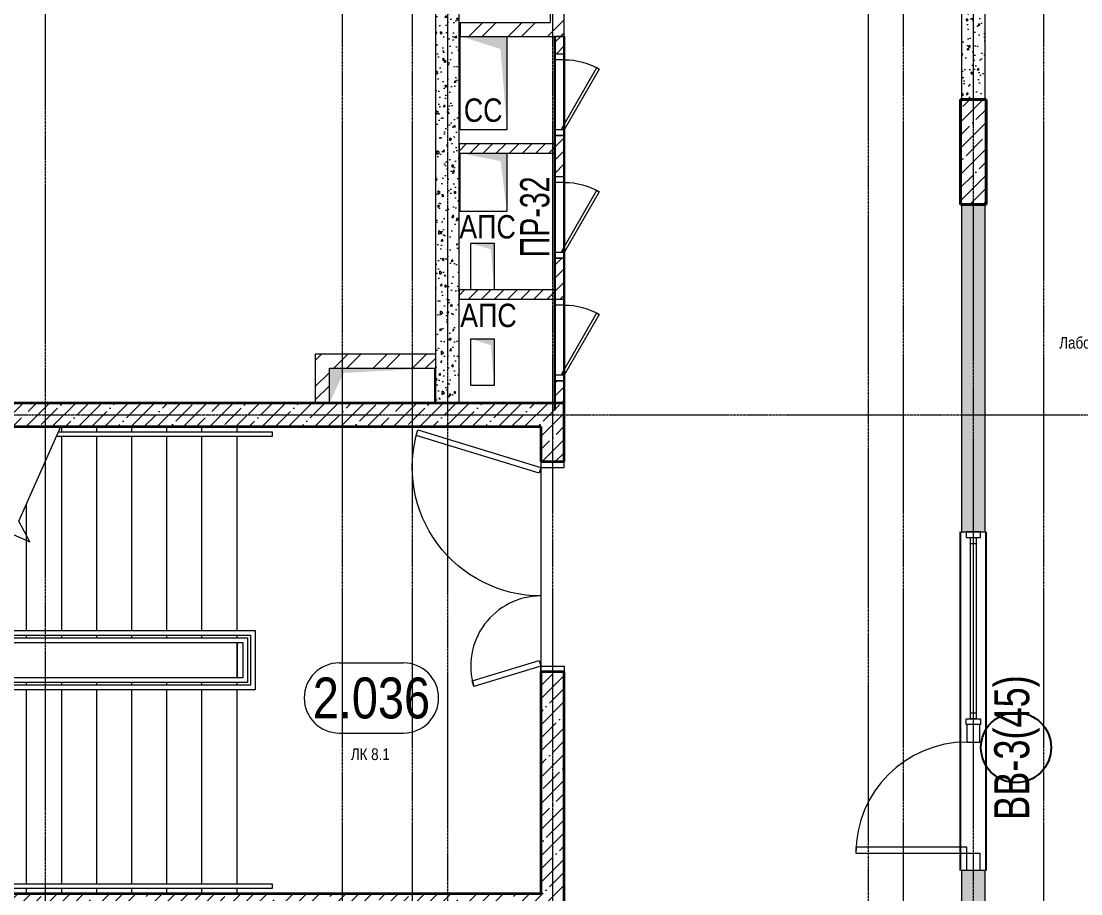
# Model space of a CAD drawing. Header units: millimetres. Extents: x -231292 to 573618, y -153144 to 564035.
# Drawn here: x 58637 to 67703, y 68230 to 75700 of the extents above; entities that cross this region are included whole.
import ezdxf
from ezdxf.enums import TextEntityAlignment as Align

# ---------------------------------------------------------------- set-up
doc = ezdxf.new("R2010")
doc.units = ezdxf.units.MM
doc.linetypes.add('CENTER2', pattern=[28.575, 19.05, -3.175, 3.175, -3.175])
doc.linetypes.add('HIDDEN2', pattern=[4.7625, 3.175, -1.5875])
doc.layers.get('0').update_dxf_attribs({"color": 250})
doc.layers.get('Defpoints').update_dxf_attribs({"color": 250})
for name, color, linetype, lineweight in [('АР_Area', 250, 'Continuous', 5), ('АР_Витраж', 250, 'Continuous', 13), ('АР_Витраж марка', 250, 'Continuous', 9), ('АР_Двери', 250, 'Continuous', 9), ('АР_Двери_витраж', 250, 'Continuous', 9), ('АР_Колонны', 250, 'Continuous', 35), ('АР_Стены ЖБ', 250, 'Continuous', 35), ('АР_Стены кирпич', 250, 'Continuous', 20), ('АР_Стены ПЕНОблок', 250, 'Continuous', 20), ('АР_Ф_ЛК', 250, 'Continuous', 5), ('АР_Штриховка', 250, 'Continuous', 0), ('Двери кабины', 250, 'Continuous', 0), ('ОВ_Шахты', 250, 'Continuous', 5), ('РД_Оси_100', 250, 'Continuous', 0), ('РД_проем_инж перемыч_фахверк', 250, 'Continuous', 18), ('СС_Отверстия', 250, 'Continuous', 9)]:
    doc.layers.add(name, color=color, linetype=linetype, lineweight=lineweight)
for name, color, linetype, lineweight, plot in [('АР_Делит', 250, 'Continuous', 0, False), ('РД_Проем', 250, 'Continuous', 0, False), ('РД_проем_инж перемыч_подсчет', 250, 'Continuous', 30, False)]:
    doc.layers.add(name, color=color, linetype=linetype, lineweight=lineweight, plot=plot)
doc.layers.add('РД_Витраж_вн', color=250, linetype='Continuous')
doc.layers.add('РД_Перемычка инж проемов', color=250, linetype='Continuous')
doc.styles.add('Arial0', font='arial.ttf')
doc.styles.add('Arial_09', font='ARIALN.TTF', dxfattribs={"width": 0.9})
doc.styles.add('style1', font='ARIALN.TTF')
doc.styles.add('ккк', font='isocpeur.ttf', dxfattribs={"width": 0.85, "oblique": 15})
pattern_1 = [(45, (8883.4, 13229.69), (-112.2532, 112.2532), []), (45, (8995.66, 13229.69), (-112.2532, 112.2532), [198.4375, -39.6875, 0, -39.6875])]

# ---------------------------------------------------------------- blocks, each defined once
blk = doc.blocks.new('СОШ_2200_АР_ОСИ_М100_28.05.24')
at = {"layer": 'РД_Оси_100', "linetype": 'CENTER2'}
for p, q in [((49960, -6155), (49960, 139938.679)), ((43327.994, 59100), (69455, 59100)), ((43327.994, 59100), (71363.995, 59100))]:
    blk.add_line(p, q, dxfattribs=at)
for points in [[(52500, 139938.679), (52500, -5755), (52358.276, -6155)], [(53100, 139938.679), (53100, -5755), (52949.266, -6155)], [(54300, 139938.679), (54300, -6155)], [(57300, 139938.679), (57300, -6155)], [(58500, 139938.679), (58500, -6155)], [(57000, 70839.76), (57000, -5755), (56700, -6155)], [(53400, 70753.904), (53400, -5755), (53550, -6155)], [(57900, 70753.904), (57900, -6155)]]:
    blk.add_lwpolyline(points, dxfattribs=at)
blk = doc.blocks.new('ЛК_4000х8500_2эт')
at = {"color": 5}
for points in [[(6300, 3915), (2100, 3915), (2100, 3955), (6600, 3955), (6600, 3915), (6300, 3915)], [(3928.6, 45), (2100, 45), (2100, 85), (3946.2, 85)], [(4401.1, 85), (6600, 85), (6600, 45), (4383.4, 45)]]:
    blk.add_lwpolyline(points, dxfattribs=at)
at = {"layer": 'АР_Делит'}
blk.add_lwpolyline([(-200, 4000), (8300, 4000), (8300, 0), (-200, 0)], close=True, dxfattribs=at)
at = {"layer": 'АР_Ф_ЛК', "color": 5}
for p, q in [((2400, 4000), (2400, 3955)), ((2700, 4000), (2700, 3955)), ((3000, 4000), (3000, 3955)), ((3300, 4000), (3300, 3955)), ((3600, 4000), (3600, 3955)), ((3900, 4000), (3900, 3955)), ((4200, 4000), (4200, 3955)), ((4500, 4000), (4500, 3955)), ((4800, 4000), (4800, 3955)), ((5100, 4000), (5100, 3955)), ((5400, 4000), (5400, 3955)), ((5700, 4000), (5700, 3955)), ((6000, 4000), (6000, 3955)), ((6300, 4000), (6300, 3955)), ((2400, 3915), (2400, 2255)), ((2700, 3915), (2700, 2255)), ((3000, 3915), (3000, 2255)), ((3300, 3915), (3300, 2255)), ((3600, 3915), (3600, 2255)), ((3900, 3915), (3900, 2255)), ((4200, 3915), (4200, 2255)), ((4500, 3915), (4500, 2255)), ((4800, 3915), (4800, 2255)), ((5100, 3915), (5100, 2255)), ((5400, 3915), (5400, 2255)), ((5700, 3915), (5700, 2255)), ((6000, 3915), (6000, 2255)), ((6300, 3915), (6300, 2255)), ((2400, 2215), (2400, 2190)), ((2700, 2215), (2700, 2190)), ((3000, 2215), (3000, 2190)), ((3300, 2215), (3300, 2190)), ((3600, 2215), (3600, 2190)), ((3900, 2215), (3900, 2190)), ((4200, 2215), (4200, 2190)), ((4500, 2215), (4500, 2190)), ((4800, 2215), (4800, 2190)), ((5100, 2215), (5100, 2190)), ((5400, 2215), (5400, 2190)), ((5700, 2215), (5700, 2190)), ((6000, 2215), (6000, 2190)), ((6300, 2215), (6300, 2190)), ((2400, 2150), (2400, 1850)), ((6300, 2150), (6300, 1850)), ((2400, 1810), (2400, 1785)), ((2400, 1745), (2400, 85)), ((2700, 1810), (2700, 1785)), ((2700, 1745), (2700, 85)), ((3000, 1810), (3000, 1785)), ((3000, 1745), (3000, 85)), ((3300, 1810), (3300, 1785)), ((3300, 1745), (3300, 85)), ((3600, 1810), (3600, 1785)), ((3600, 1745), (3600, 85)), ((3900, 1810), (3900, 1785)), ((3900, 1745), (3900, 85)), ((4200, 1810), (4200, 1785)), ((4200, 1745), (4200, 660.7)), ((4500, 1810), (4500, 1785)), ((4500, 1745), (4500, 1341.4)), ((5400, 1810), (5400, 1785)), ((5400, 1745), (5400, 85)), ((5700, 1810), (5700, 1785)), ((5700, 1745), (5700, 85)), ((6000, 1810), (6000, 1785)), ((6000, 1745), (6000, 85)), ((6300, 1810), (6300, 1785)), ((6300, 1745), (6300, 85)), ((5100, 1670.8), (5100, 85)), ((4800, 912.3), (4800, 85)), ((4500, 309.5), (4500, 85)), ((2400, 45), (2400, 0)), ((2700, 45), (2700, 0)), ((3000, 45), (3000, 0)), ((3300, 45), (3300, 0)), ((3600, 45), (3600, 0)), ((3900, 45), (3900, 0)), ((4500, 45), (4500, 0)), ((4800, 45), (4800, 0)), ((5100, 45), (5100, 0)), ((5400, 45), (5400, 0)), ((5700, 45), (5700, 0)), ((6000, 45), (6000, 0)), ((6300, 45), (6300, 0))]:
    blk.add_line(p, q, dxfattribs=at)
at = {"layer": 'АР_Ф_ЛК'}
for points in [[(6300, 3085, 0, 150, 0), (5833.8, 3085, 0, 0, 0), (2400, 3085, 0, 0, 0)], [(2400, 915, 0, 150, 0), (2866.2, 915, 0, 0, 0), (4200, 915, 0, 0, 0)], [(4921.5, 915, 0, 150, 0), (5387.8, 915, 0, 0, 0), (6300, 915, 0, 0, 0)]]:
    blk.add_lwpolyline(points, format="xyseb", dxfattribs=at)
at = {"layer": 'АР_Ф_ЛК', "color": 5}
for points in [[(4677.9, 1745), (2245, 1745), (2245, 2255), (6455, 2255), (6455, 1745), (5132.7, 1745)], [(4695.5, 1785), (2285, 1785), (2285, 2215), (6415, 2215), (6415, 1785), (5150.3, 1785)], [(4706.5, 1810), (2310, 1810), (2310, 2190), (6390, 2190), (6390, 1810), (5161.3, 1810)]]:
    blk.add_lwpolyline(points, dxfattribs=at)
for points in [[(2350, 2150), (6350, 2150), (6350, 1850), (2350, 1850)], [(2400, 2150), (6300, 2150), (6300, 1850), (2400, 1850)]]:
    blk.add_lwpolyline(points, close=True, dxfattribs=at)
at = {"layer": 'АР_Ф_ЛК', "lineweight": 0}
for points in [[(4724.2, 1850), (4366.9, 1039.4), (4459.5, 862), (4173.5, 988), (4266.1, 810.6), (3908.8, 0)], [(5179, 1850), (4821.7, 1039.4), (4914.3, 862), (4628.3, 988), (4720.9, 810.6), (4363.6, 0)]]:
    blk.add_lwpolyline(points, dxfattribs=at)
blk = doc.blocks.new('otv')
at = {"linetype": 'Continuous'}
blk.add_lwpolyline([(0, -1), (0, 0), (1, 0), (1, -1)], close=True, dxfattribs=at)
blk.add_solid([(0, -1), (0, 0), (0.135, -0.137), (1, 0)], dxfattribs=at)
blk = doc.blocks.new('MOK-МаркаПом_овал_ареал')
for p, q in [((-2.75, 3), (2.75, 3)), ((-2.75, -3), (2.75, -3))]:
    blk.add_line(p, q)
for centre, radius, start, end in [((-2.75, 0), 3, 90, 270), ((2.75, 0), 3, 270, 90), ((-3.75, 0), 3.5, 0, 0.00095)]:
    blk.add_arc(centre, radius, start, end)
at = {"color": 0, "style": 'style1'}
blk.add_attdef('АР-ПОМЕЩЕНИЕ:НОМЕР', text='', height=3.5, dxfattribs=at).set_placement((0, 0), align=Align.MIDDLE)
at = {"layer": 'Defpoints', "color": 2, "style": 'style1'}
blk.add_attdef('АР-ПОМЕЩЕНИЕ:НАИМЕНОВАНИЕ', text='', height=1, dxfattribs=at).set_placement((-0.094, -4.814), align=Align.MIDDLE)
blk = doc.blocks.new('МаркаВитража1')
at = {"layer": 'Defpoints'}
blk.add_circle((0, 0), 3, dxfattribs=at)
at = {"color": 0, "linetype": 'ByBlock', "lineweight": -2, "style": 'Arial_09', "width": 0.9}
blk.add_attdef('АР-ОКНО:НАИМЕНОВАНИЕ', text='', height=3, dxfattribs=at).set_placement((0, 0), align=Align.MIDDLE)
blk = doc.blocks.new('MOK-МаркаПеремычки')
at = {"color": 0, "style": 'ккк', "oblique": 15, "width": 0.85}
blk.add_attdef('АР-ПРОЕМ:ПЕРЕМЫЧКА', text='', height=2.5, dxfattribs=at).set_placement((0, 0), align=Align.MIDDLE)

msp = doc.modelspace()

# ---------------------------------------------------------------- hatches: boundary and pattern name
at = {"layer": 'АР_Штриховка', "linetype": 'Continuous', "lineweight": 0}
h = msp.add_hatch(dxfattribs=at)
h.set_pattern_fill('AR-CONC', color=256, angle=45, style=0)
h.set_pattern_definition([(95, (8883.4, 13229.69), (140.09465, 117.55338), [19.05, -209.55]), (40, (8883.4, 13229.69), (-160.01845, 110.17673), [15.24, -167.6406]), (145.45144, (8895.08, 13239.48), (-19.9238, 227.7301), [16.19, -178.09024]), (91.1842, (8847.48, 13265.6), (221.41024, 161.9534), [28.575, -314.325]), (141.63556, (8865.93, 13279.1), (-7.0866, 342.8268), [24.285, -267.1356]), (36.18415, (8847.48, 13265.6), (-7.0866, 342.8268), [22.86, -251.4597]), (66, (8874.42, 13274.59), (179.51998, 34.89515), [19.05, -209.55]), (11, (8874.42, 13274.59), (-86.53993, 173.9412), [15.24, -167.64]), (116.45145, (8889.38, 13277.5), (92.98005, 208.83634), [16.19, -178.08994]), (82.5, (8883.4, 13229.686), (-57.60547, 61.973414), [0, -165.608, 0, -170.18, 0, -168.275]), (52.5, (8883.4, 13229.69), (-23.58973, 118.087), [0, -97.028, 0, -161.798, 0, -64.135]), (12.5, (8843.35, 13189.634), (99.927863, 91.826196), [0, -63.5, 0, -198.12, 0, -262.89]), (2.5, (8825.39, 13171.67), (86.7639, 122.7224), [0, -82.55, 0, -131.572, 0, -186.69])])
h.paths.add_polyline_path([(62183.403, 76089.686), (62383.403, 76089.686), (62383.403, 76529.686), (62183.403, 76529.686)], flags=0)
h.paths.add_polyline_path([(62183.403, 72429.686), (62383.403, 72429.686), (62383.403, 75689.686), (62183.403, 75689.686)], flags=0)
h.paths.add_polyline_path([(62183.403, 75689.686), (62383.403, 75689.686), (62383.403, 76089.686), (62183.403, 76089.686)], flags=0)
h = msp.add_hatch(dxfattribs=at)
h.set_pattern_fill('AR-CONC', color=256, angle=45, style=0)
h.set_pattern_definition([(95, (8883.4, 13229.69), (140.09465, 117.55338), [19.05, -209.55]), (40, (8883.4, 13229.69), (-160.01845, 110.17673), [15.24, -167.6406]), (145.45144, (8895.08, 13239.48), (-19.9238, 227.7301), [16.19, -178.09024]), (91.1842, (8847.48, 13265.6), (221.41024, 161.9534), [28.575, -314.325]), (141.63556, (8865.93, 13279.1), (-7.0866, 342.8268), [24.285, -267.1356]), (36.18415, (8847.48, 13265.6), (-7.0866, 342.8268), [22.86, -251.4597]), (66, (8874.42, 13274.59), (179.51998, 34.89515), [19.05, -209.55]), (11, (8874.42, 13274.59), (-86.53993, 173.9412), [15.24, -167.64]), (116.45145, (8889.38, 13277.5), (92.98005, 208.83634), [16.19, -178.08994]), (82.5, (8883.4, 13229.686), (-57.60547, 61.973414), [0, -165.608, 0, -170.18, 0, -168.275]), (52.5, (8883.4, 13229.69), (-23.58973, 118.087), [0, -97.028, 0, -161.798, 0, -64.135]), (12.5, (8843.35, 13189.634), (99.927863, 91.826196), [0, -63.5, 0, -198.12, 0, -262.89]), (2.5, (8825.39, 13171.67), (86.7639, 122.7224), [0, -82.55, 0, -131.572, 0, -186.69])])
h.paths.add_polyline_path([(66683.403, 75028.686), (66883.403, 75028.686), (66883.403, 75829.686), (66683.403, 75829.686)], flags=0)
h.paths.add_polyline_path([(66683.403, 75829.686), (66883.403, 75829.686), (66883.403, 76530.686), (66683.403, 76530.686)], flags=0)
h = msp.add_hatch(dxfattribs=at)
h.set_pattern_fill('ANSI32', color=256, scale=25, style=0)
h.set_pattern_definition([(45, (8883.4, 13229.69), (-168.3798, 168.3798), []), (45, (8995.66, 13229.69), (-168.3798, 168.3798), [])])
h.paths.add_polyline_path([(63163.403, 75689.686), (63283.403, 75569.686), (63283.403, 76089.686), (63163.403, 75969.686)], flags=0)
h = msp.add_hatch(dxfattribs=at)
h.set_pattern_fill('ANSI32', color=256, scale=25, style=0)
h.set_pattern_definition([(45, (8883.4, 13229.69), (-168.3798, 168.3798), []), (45, (8995.66, 13229.69), (-168.3798, 168.3798), [])])
h.paths.add_polyline_path([(63283.403, 75569.686), (63163.403, 75689.686), (62393.403, 75689.686), (62393.403, 75569.686)], flags=0)
h.paths.add_polyline_path([(62393.403, 75569.686), (62393.402, 75689.686)], flags=0)
at = {"layer": 'АР_Штриховка', "linetype": 'Continuous', "lineweight": 0, "ltscale": 0.5}
h = msp.add_hatch(dxfattribs=at)
h.set_pattern_fill('ANSI31', color=256, scale=25, angle=-360, style=0)
h.set_pattern_definition([(45, (8883.4, 13229.69), (-56.1266, 56.1266), [])])
h.paths.add_polyline_path([(63283.403, 75569.687), (63203.403, 75569.687), (63203.403, 75419.73), (63283.403, 75419.73)], flags=0)
h.paths.add_polyline_path([(63283.403, 74719.73), (63203.403, 74719.73), (63203.403, 74649.654), (63223.403, 74622.982), (63283.403, 74649.654)], flags=0)
h.paths.add_polyline_path([(63283.403, 74649.654), (63223.403, 74622.982), (63203.403, 74569.654), (63203.403, 74369.73), (63283.403, 74369.73)], flags=0)
h.paths.add_polyline_path([(63283.403, 73669.73), (63203.403, 73669.73), (63203.403, 73399.738), (63223.403, 73373.07), (63283.403, 73399.738)], flags=0)
h.paths.add_polyline_path([(63283.403, 73399.738), (63223.403, 73373.07), (63203.403, 73319.738), (63203.403, 73319.73), (63283.403, 73319.73)], flags=0)
h.paths.add_polyline_path([(63283.403, 72619.73), (63203.403, 72619.73), (63203.403, 72429.624), (63283.403, 72429.624)], flags=0)
at = {"layer": 'АР_Штриховка', "linetype": 'Continuous', "lineweight": 5}
h = msp.add_hatch(dxfattribs=at)
h.set_pattern_fill('ANSI35', color=256, scale=25, style=0)
h.set_pattern_definition(pattern_1)
h.paths.add_polyline_path([(66673.403, 74129.686), (66893.403, 74129.686), (66893.403, 75029.686), (66673.403, 75029.686)], flags=0)
at = {"layer": 'АР_Штриховка', "linetype": 'Continuous', "lineweight": 0, "ltscale": 0.5}
h = msp.add_hatch(dxfattribs=at)
h.set_pattern_fill('ANSI31', color=256, scale=25, angle=-360, style=0)
h.set_pattern_definition([(45, (8883.4, 13229.69), (-56.1266, 56.1266), [])])
h.paths.add_polyline_path([(63203.403, 74569.654), (63223.403, 74622.982), (63203.403, 74649.654), (62383.401, 74649.085), (62383.457, 74569.085)], flags=0)
at = {"layer": 'АР_Штриховка', "linetype": 'Continuous', "lineweight": 0}
h = msp.add_hatch(dxfattribs=at)
h.set_pattern_fill('AR-CONC', color=256, angle=45, style=0)
h.set_pattern_definition([(95, (8883.4, 13229.69), (140.09465, 117.55338), [19.05, -209.55]), (40, (8883.4, 13229.69), (-160.01845, 110.17673), [15.24, -167.6406]), (145.45144, (8895.08, 13239.48), (-19.9238, 227.7301), [16.19, -178.09024]), (91.1842, (8847.48, 13265.6), (221.41024, 161.9534), [28.575, -314.325]), (141.63556, (8865.93, 13279.1), (-7.0866, 342.8268), [24.285, -267.1356]), (36.18415, (8847.48, 13265.6), (-7.0866, 342.8268), [22.86, -251.4597]), (66, (8874.42, 13274.59), (179.51998, 34.89515), [19.05, -209.55]), (11, (8874.42, 13274.59), (-86.53993, 173.9412), [15.24, -167.64]), (116.45145, (8889.38, 13277.5), (92.98005, 208.83634), [16.19, -178.08994]), (82.5, (8883.4, 13229.686), (-57.60547, 61.973414), [0, -165.608, 0, -170.18, 0, -168.275]), (52.5, (8883.4, 13229.69), (-23.58973, 118.087), [0, -97.028, 0, -161.798, 0, -64.135]), (12.5, (8843.35, 13189.634), (99.927863, 91.826196), [0, -63.5, 0, -198.12, 0, -262.89]), (2.5, (8825.39, 13171.67), (86.7639, 122.7224), [0, -82.55, 0, -131.572, 0, -186.69])])
h.paths.add_polyline_path([(66683.403, 68128.686), (66883.403, 68128.686), (66883.403, 68428.686), (66683.403, 68428.686)], flags=0)
h.paths.add_polyline_path([(66683.403, 71328.686), (66883.403, 71328.686), (66883.403, 74130.686), (66683.403, 74130.686)], flags=0)
at = {"layer": 'АР_Штриховка', "linetype": 'Continuous', "lineweight": 0, "ltscale": 0.5}
h = msp.add_hatch(dxfattribs=at)
h.set_pattern_fill('ANSI31', color=256, scale=25, angle=-360, style=0)
h.set_pattern_definition([(45, (8883.4, 13229.69), (-56.1266, 56.1266), [])])
h.paths.add_polyline_path([(63203.403, 73319.738), (63223.403, 73373.07), (63203.403, 73399.738), (62383.402, 73399.657), (62383.41, 73319.657)], flags=0)
at = {"layer": 'АР_Штриховка', "linetype": 'Continuous', "lineweight": 0}
h = msp.add_hatch(dxfattribs=at)
h.set_pattern_fill('ANSI32', color=256, scale=25, style=0)
h.set_pattern_definition([(45, (8883.4, 13229.69), (-168.3798, 168.3798), []), (45, (8995.66, 13229.69), (-168.3798, 168.3798), [])])
h.paths.add_polyline_path([(61153.403, 72429.686), (61273.403, 72429.686), (61273.403, 72729.686), (61153.403, 72849.686)], flags=0)
h = msp.add_hatch(dxfattribs=at)
h.set_pattern_fill('ANSI32', color=256, scale=25, style=0)
h.set_pattern_definition([(45, (8883.4, 13229.69), (-168.3798, 168.3798), []), (45, (8995.66, 13229.69), (-168.3798, 168.3798), [])])
h.paths.add_polyline_path([(61153.403, 72849.686), (61273.403, 72729.686), (62183.403, 72729.686), (62183.403, 72849.686)], flags=0)
at = {"layer": 'АР_Штриховка', "linetype": 'Continuous', "lineweight": 5}
h = msp.add_hatch(dxfattribs=at)
h.set_pattern_fill('ANSI35', color=256, scale=25, style=0)
h.set_pattern_definition(pattern_1)
h.paths.add_polyline_path([(54383.403, 72429.686), (54583.403, 72229.686), (63083.403, 72229.686), (63283.403, 72429.686)], flags=0)
h = msp.add_hatch(dxfattribs=at)
h.set_pattern_fill('ANSI35', color=256, scale=25, angle=-360, style=0)
h.set_pattern_definition([(45, (8883.4, 13229.69), (-112.2532, 112.2532), []), (45, (8995.66, 13229.69), (-112.2532, 112.2532), [198.4375, -39.6875, 0, -39.6875])])
h.paths.add_polyline_path([(63283.403, 72429.686), (63083.403, 72229.686), (63083.403, 71929.686), (63283.403, 71929.686)], flags=0)
h.paths.add_polyline_path([(63283.403, 70129.686), (63083.403, 70129.686), (63083.403, 68229.686), (63283.403, 68029.686)], flags=0)
h = msp.add_hatch(dxfattribs=at)
h.set_pattern_fill('ANSI35', color=256, scale=25, angle=-360, style=0)
h.set_pattern_definition([(45, (8883.4, 13229.69), (-112.2532, 112.2532), []), (45, (8995.66, 13229.69), (-112.2532, 112.2532), [198.4375, -39.6875, 0, -39.6875])])
h.paths.add_polyline_path([(63283.403, 68029.686), (63083.403, 68229.686), (54583.403, 68229.686), (54383.403, 68029.686)], flags=0)

# ---------------------------------------------------------------- linework, layer by layer
at = {"layer": 'АР_Витраж', "linetype": 'Continuous', "lineweight": 5}
for p, q in [((66673.403, 71328.686), (66673.403, 69678.686)), ((66893.403, 71328.686), (66893.403, 69678.686))]:
    msp.add_line(p, q, dxfattribs=at)
at = {"layer": 'АР_Витраж', "linetype": 'Continuous', "lineweight": 13}
for p, q in [((66758.403, 71228.686), (66808.403, 71228.686)), ((66783.403, 71228.686), (66783.403, 69778.686)), ((66758.403, 69778.686), (66808.403, 69778.686))]:
    msp.add_line(p, q, dxfattribs=at)
for points in [[(66843.403, 71278.686), (66843.403, 71328.686), (66723.403, 71328.686), (66723.403, 71278.686)], [(66758.403, 71278.686), (66808.403, 71278.686), (66808.403, 69728.686), (66758.403, 69728.686)], [(66843.403, 69728.686), (66843.403, 69678.686), (66723.403, 69678.686), (66723.403, 69728.686)]]:
    msp.add_lwpolyline(points, close=True, dxfattribs=at)
at = {"layer": 'АР_Двери', "linetype": 'Continuous', "lineweight": 9}
for points in [[(63083.403, 71879.686), (63068.784, 71831.871), (62016.849, 72153.48), (62031.467, 72201.295)], [(63283.403, 71879.686), (63283.403, 71929.686), (63083.403, 71929.686), (63083.403, 71879.686)], [(62509.62, 70004.263), (62495.001, 70052.078), (63068.784, 70227.501), (63083.403, 70179.686)], [(63283.403, 70179.686), (63283.403, 70129.686), (63083.403, 70129.686), (63083.403, 70179.686)]]:
    msp.add_lwpolyline(points, close=True, dxfattribs=at)
at = {"layer": 'АР_Двери', "linetype": 'Continuous', "lineweight": 9, "extrusion": (0, 0, -1)}
msp.add_arc((-63083.403, 71879.686), 1100, 270, 17, dxfattribs=at)
at = {"layer": 'АР_Двери', "linetype": 'Continuous', "lineweight": 9}
msp.add_arc((63083.403, 70179.686), 600, 90, 197, dxfattribs=at)
at = {"layer": 'АР_Двери_витраж', "linetype": 'Continuous', "lineweight": 9}
for points in [[(66838.403, 69528.686), (66838.403, 69678.686), (66728.403, 69678.686), (66728.403, 69528.686)], [(66728.403, 68578.686), (66728.403, 68628.686), (65778.403, 68628.686), (65778.403, 68578.686)], [(66838.403, 68578.686), (66838.403, 68428.686), (66728.403, 68428.686), (66728.403, 68578.686)]]:
    msp.add_lwpolyline(points, close=True, dxfattribs=at)
msp.add_arc((66728.403, 68578.686), 950, 90, 180, dxfattribs=at)
at = {"layer": 'АР_Колонны', "linetype": 'HIDDEN2', "lineweight": 25}
for p, q in [((66673.403, 75029.686), (66893.403, 75029.686)), ((66673.403, 74129.686), (66673.403, 75029.686)), ((66893.403, 75029.686), (66893.403, 74129.686)), ((66893.403, 74129.686), (66673.403, 74129.686))]:
    msp.add_line(p, q, dxfattribs=at)
at = {"layer": 'АР_Колонны', "linetype": 'Continuous', "lineweight": 35}
for p, q in [((66673.403, 75029.686), (66893.403, 75029.686)), ((66673.403, 74129.686), (66673.403, 75029.686)), ((66893.403, 74129.686), (66893.403, 75029.686)), ((66673.403, 74129.686), (66893.403, 74129.686))]:
    msp.add_line(p, q, dxfattribs=at)
at = {"layer": 'АР_Стены ЖБ', "linetype": 'Continuous', "lineweight": 40}
for p, q in [((66893.403, 75029.686), (66673.403, 75029.686)), ((66673.403, 75029.686), (66673.403, 74129.686)), ((66893.403, 74129.686), (66893.403, 75029.686)), ((66673.403, 74129.686), (66893.403, 74129.686))]:
    msp.add_line(p, q, dxfattribs=at)
at = {"layer": 'АР_Стены ЖБ', "linetype": 'Continuous', "lineweight": 35}
for p, q in [((63283.403, 72429.686), (54383.403, 72429.686)), ((63283.403, 71929.686), (63283.403, 72429.686)), ((54583.403, 72229.686), (63083.403, 72229.686)), ((63083.403, 72229.686), (63083.403, 71929.686)), ((63083.403, 71929.686), (63283.403, 71929.686)), ((63283.403, 70129.686), (63083.403, 70129.686)), ((63083.403, 70129.686), (63083.403, 68229.686)), ((63283.403, 68029.686), (63283.403, 70129.686)), ((63083.403, 68229.686), (54583.403, 68229.686))]:
    msp.add_line(p, q, dxfattribs=at)
at = {"layer": 'АР_Стены кирпич', "linetype": 'Continuous', "lineweight": 20}
for p, q in [((63283.403, 75569.686), (63283.403, 76089.686)), ((63163.403, 75969.686), (63163.403, 75689.686)), ((62393.402, 75689.686), (63163.403, 75689.686)), ((62393.402, 75689.686), (62393.402, 75569.686)), ((62393.402, 75569.686), (63283.403, 75569.686)), ((61153.403, 72849.686), (61153.403, 72429.686)), ((62183.403, 72849.686), (61153.403, 72849.686)), ((62183.403, 72729.686), (62183.403, 72849.686)), ((61273.403, 72429.686), (61273.403, 72729.686)), ((61273.403, 72729.686), (62183.403, 72729.686)), ((61153.403, 72429.686), (61273.403, 72429.686))]:
    msp.add_line(p, q, dxfattribs=at)
at = {"layer": 'АР_Стены ПЕНОблок', "linetype": 'Continuous', "lineweight": 20}
for p, q in [((62183.403, 72429.686), (62183.403, 76529.686)), ((62383.403, 72429.686), (62383.403, 76529.686)), ((66883.403, 75028.686), (66883.403, 76530.686)), ((66683.403, 75829.686), (66683.403, 75028.686)), ((63283.403, 75569.687), (63203.403, 75569.687)), ((63203.403, 75569.687), (63203.403, 75419.73)), ((63283.403, 75419.73), (63283.403, 75569.687)), ((63203.403, 75419.73), (63283.403, 75419.73)), ((66683.403, 75028.686), (66883.403, 75028.686)), ((63283.403, 74719.73), (63203.403, 74719.73)), ((63203.403, 74719.73), (63203.403, 74649.654)), ((63283.403, 74369.73), (63283.403, 74719.73)), ((63203.403, 74649.654), (62383.401, 74649.085)), ((62383.401, 74649.085), (62383.457, 74569.085)), ((62383.457, 74569.085), (63203.403, 74569.654)), ((63203.403, 74569.654), (63203.403, 74369.73)), ((63203.403, 74369.73), (63283.403, 74369.73)), ((66883.403, 74130.686), (66683.403, 74130.686)), ((66683.403, 74130.686), (66683.403, 71328.686)), ((66883.403, 71328.686), (66883.403, 74130.686)), ((63283.403, 73669.73), (63203.403, 73669.73)), ((63203.403, 73669.73), (63203.403, 73399.738)), ((63283.403, 73319.73), (63283.403, 73669.73)), ((63203.403, 73399.738), (62383.402, 73399.657)), ((62383.402, 73399.657), (62383.41, 73319.657)), ((62383.41, 73319.657), (63203.403, 73319.738)), ((63203.403, 73319.738), (63203.403, 73319.73)), ((63203.403, 73319.73), (63283.403, 73319.73)), ((63283.403, 72619.73), (63203.403, 72619.73)), ((63203.403, 72619.73), (63203.403, 72429.624)), ((63283.403, 72429.624), (63283.403, 72619.73)), ((62183.403, 72429.686), (62383.403, 72429.686)), ((63203.403, 72429.624), (63283.403, 72429.624)), ((66683.403, 71328.686), (66883.403, 71328.686)), ((66883.403, 68428.686), (66683.403, 68428.686)), ((66683.403, 68428.686), (66683.403, 68128.686)), ((66883.403, 68128.686), (66883.403, 68428.686))]:
    msp.add_line(p, q, dxfattribs=at)
at = {"layer": 'Двери кабины', "linetype": 'Continuous', "lineweight": 0}
for points in [[(63203.403, 75369.73), (63203.403, 75419.73), (63283.403, 75419.73), (63283.403, 75369.73)], [(63283.403, 74769.73), (63261.752, 74782.23), (63561.752, 75301.845), (63583.403, 75289.345)], [(63203.403, 74769.73), (63203.403, 74719.73), (63283.403, 74719.73), (63283.403, 74769.73)], [(63203.403, 74319.73), (63203.403, 74369.73), (63283.403, 74369.73), (63283.403, 74319.73)], [(63283.403, 73719.73), (63261.752, 73732.23), (63561.752, 74251.845), (63583.403, 74239.345)], [(63203.403, 73719.73), (63203.403, 73669.73), (63283.403, 73669.73), (63283.403, 73719.73)], [(63203.403, 73269.73), (63203.403, 73319.73), (63283.403, 73319.73), (63283.403, 73269.73)], [(63283.403, 72669.73), (63261.752, 72682.23), (63561.752, 73201.845), (63583.403, 73189.345)], [(63203.403, 72669.73), (63203.403, 72619.73), (63283.403, 72619.73), (63283.403, 72669.73)]]:
    msp.add_lwpolyline(points, close=True, dxfattribs=at)
at = {"layer": 'Двери кабины', "linetype": 'Continuous', "lineweight": 0, "extrusion": (0, 0, -1)}
for centre in [(-63283.403, 74769.73), (-63283.403, 73719.73), (-63283.403, 72669.73)]:
    msp.add_arc(centre, 600, 89.9999996, 119.9999996, dxfattribs=at)
at = {"layer": 'РД_Витраж_вн', "linetype": 'Continuous', "lineweight": -3}
for p, q in [((66673.403, 68428.686), (66673.403, 71328.686)), ((66893.403, 68428.686), (66893.403, 71328.686))]:
    msp.add_line(p, q, dxfattribs=at)
at = {"layer": 'РД_Проем', "linetype": 'Continuous', "lineweight": 0}
for p, q in [((63203.403, 75419.73), (63203.403, 74719.73)), ((63283.403, 75419.73), (63283.403, 74719.73)), ((63203.403, 74369.73), (63203.403, 73669.73)), ((63283.403, 74369.73), (63283.403, 73669.73)), ((63203.403, 73319.73), (63203.403, 72619.73)), ((63283.403, 73319.73), (63283.403, 72619.73)), ((66673.403, 68428.686), (66673.403, 71328.686)), ((66893.403, 68428.686), (66893.403, 71328.686))]:
    msp.add_line(p, q, dxfattribs=at)
at = {"layer": 'РД_проем_инж перемыч_подсчет', "linetype": 'Continuous', "lineweight": 30}
for p, q in [((63203.403, 75569.687), (63203.403, 72369.687)), ((63283.403, 75569.687), (63283.403, 72369.687))]:
    msp.add_line(p, q, dxfattribs=at)
at = {"layer": 'РД_проем_инж перемыч_фахверк', "linetype": 'Continuous', "lineweight": 18}
for p, q in [((66673.403, 71328.686), (66673.403, 68428.686)), ((66893.403, 71328.686), (66893.403, 68428.686))]:
    msp.add_line(p, q, dxfattribs=at)

# ---------------------------------------------------------------- block references
at = {"layer": 'АР_Area', "linetype": 'Continuous', "lineweight": 5, "xscale": 100, "yscale": 100, "zscale": 100}
for p, values in [((69519.291, 73417.535), {'АР-ПОМЕЩЕНИЕ:НОМЕР': '2.038', 'АР-ПОМЕЩЕНИЕ:НАИМЕНОВАНИЕ': 'Лабораторно-исследовательский комплекс для изучения естесствознания'}), ((61633.446, 69906.293), {'АР-ПОМЕЩЕНИЕ:НОМЕР': '2.036', 'АР-ПОМЕЩЕНИЕ:НАИМЕНОВАНИЕ': 'ЛК 8.1'})]:
    msp.add_blockref('MOK-МаркаПом_овал_ареал', p, dxfattribs=at).add_auto_attribs(values)
at = {"layer": 'АР_Витраж марка', "linetype": 'Continuous', "lineweight": 9, "xscale": 100, "yscale": 100, "zscale": 100, "rotation": 90}
msp.add_blockref('МаркаВитража1', (67148.993, 69481.734), dxfattribs=at).add_auto_attribs({'АР-ОКНО:НАИМЕНОВАНИЕ': 'ВВ-3(45)'})
at = {"layer": 'АР_Ф_ЛК', "rotation": 180}
msp.add_blockref('ЛК_4000х8500_2эт', (62883.403, 72229.686), dxfattribs=at)
at = {"layer": 'ОВ_Шахты', "xscale": 900, "yscale": 300, "zscale": 1400}
msp.add_blockref('otv', (61273.403, 72729.686), dxfattribs=at)
at = {"layer": 'РД_Оси_100'}
msp.add_blockref('СОШ_2200_АР_ОСИ_М100_28.05.24', (8883.403, 13229.686), dxfattribs=at)
at = {"layer": 'РД_Перемычка инж проемов', "linetype": 'Continuous', "lineweight": -3}
ref = msp.add_blockref('MOK-МаркаПеремычки', (63031.006, 74024.601, -280), dxfattribs=dict(at, xscale=100, yscale=100, zscale=100, rotation=89.99999999999997))
ref.add_attrib('АР-ПРОЕМ:ПЕРЕМЫЧКА', 'ПР-32', dxfattribs={"layer": '0', "color": 0, "height": 250, "rotation": 90, "style": 'Arial0', "width": 0.7}).set_placement((63031.006, 74024.601, -280), align=Align.MIDDLE)
at = {"layer": 'СС_Отверстия', "rotation": 270}
for p, xscale, yscale in [((62793.403, 75569.686), 799.9999999999999, 399.9999999999999), ((62793.403, 74569.686), 499.9999999999999, 399.9999999999999), ((62683.403, 73799.687), 400, 200), ((62683.403, 72979.687), 400, 200)]:
    msp.add_blockref('otv', p, dxfattribs=dict(at, xscale=xscale, yscale=yscale))

# ---------------------------------------------------------------- texts
at = {"layer": 'СС_Отверстия', "char_height": 200, "width": 590.00022, "attachment_point": 5, "style": 'style1'}
for s, insert in [('CС', (62589.556, 74936.705)), ('АПС', (62626.862, 73938.097)), ('АПС', (62634.798, 73179.697))]:
    msp.add_mtext(s, dxfattribs=dict(at, insert=insert))

doc.saveas('drawing.dxf')
